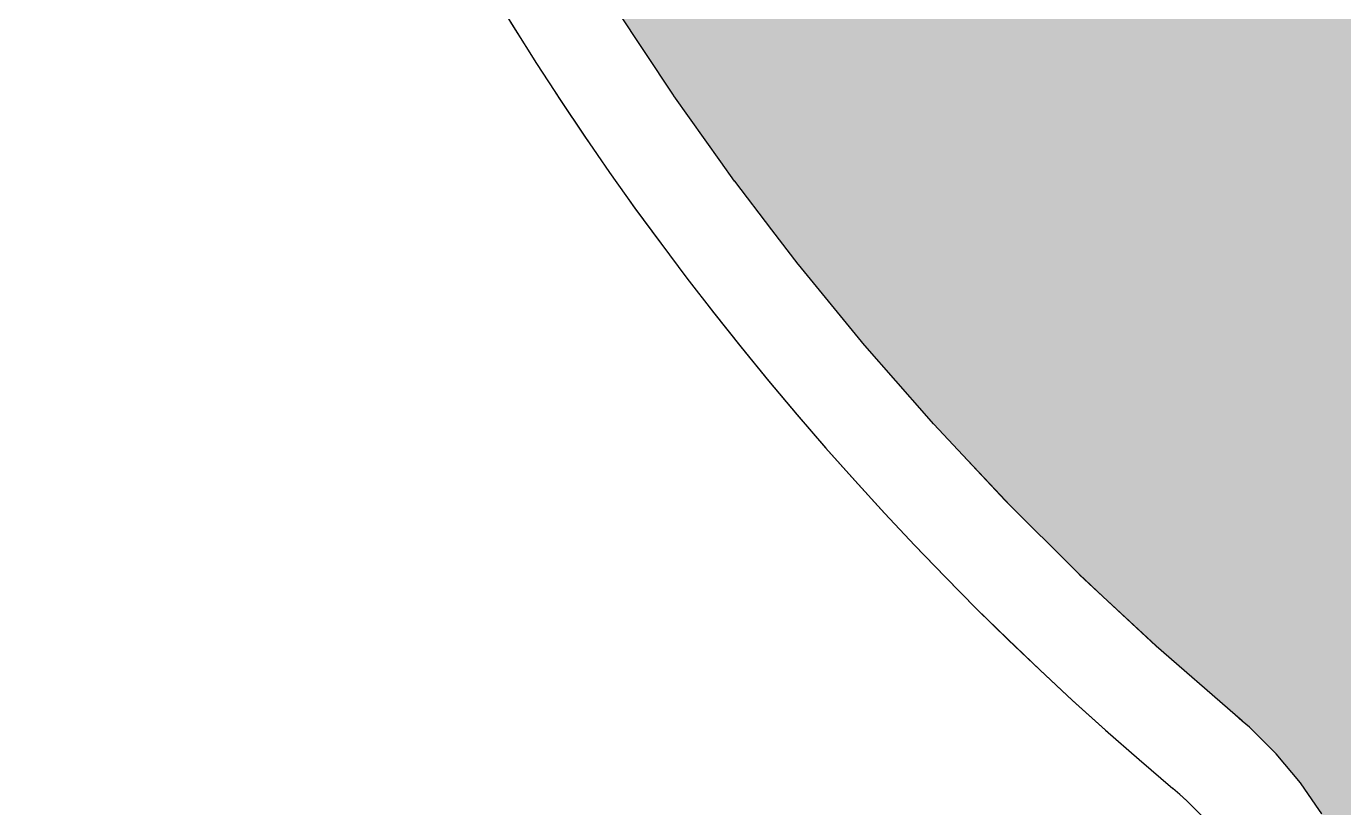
# Model space of a CAD drawing. Header units: millimetres. Extents: x -3894 to -3474, y -291 to 6.
# Drawn here: x -3755.86 to -3742.19, y -112.08 to -103.97 of the extents above; entities that cross this region are included whole.
import ezdxf

# ---------------------------------------------------------------- set-up
doc = ezdxf.new("R2010")
doc.units = ezdxf.units.MM
doc.layers.add('BLACK', color=7, linetype='Continuous')

msp = doc.modelspace()

# ---------------------------------------------------------------- hatches: boundary and pattern name
msp.add_hatch(color=256).paths.add_polyline_path([(-3738.606, -106.886), (-3738.631, -106.821), (-3738.731, -106.692), (-3738.791, -106.546), (-3738.791, -106.546), (-3738.812, -106.389), (-3738.791, -106.232), (-3738.791, -106.232), (-3738.731, -106.086), (-3738.631, -105.956), (-3738.62, -105.939), (-3738.606, -105.87), (-3738.631, -105.805), (-3738.731, -105.676), (-3738.791, -105.53), (-3738.791, -105.53), (-3738.812, -105.373), (-3738.791, -105.216), (-3738.791, -105.216), (-3738.731, -105.07), (-3738.634, -104.945), (-3738.509, -104.848), (-3738.363, -104.788), (-3738.34, -104.785), (-3738.325, -104.782), (-3738.265, -104.746), (-3738.234, -104.684), (-3738.241, -104.614), (-3738.283, -104.514), (-3738.304, -104.357), (-3738.283, -104.2), (-3738.283, -104.2), (-3738.223, -104.054), (-3738.126, -103.929), (-3738.001, -103.832), (-3737.855, -103.772), (-3737.855, -103.772), (-3737.698, -103.751), (-3737.541, -103.772), (-3737.541, -103.772), (-3737.395, -103.832), (-3737.266, -103.932), (-3737.248, -103.943), (-3737.18, -103.957), (-3737.115, -103.932), (-3736.985, -103.832), (-3736.839, -103.772), (-3736.839, -103.772), (-3736.682, -103.751), (-3736.525, -103.772), (-3736.525, -103.772), (-3736.379, -103.832), (-3736.25, -103.932), (-3736.232, -103.943), (-3736.164, -103.957), (-3736.099, -103.932), (-3735.969, -103.832), (-3735.823, -103.772), (-3735.823, -103.772), (-3735.652, -103.749), (-3747.628, -101.864), (-3749.741, -103.784), (-3749.141, -104.689), (-3748.653, -105.373), (-3748.511, -105.573), (-3748.509, -105.576), (-3748.123, -106.08), (-3747.851, -106.437), (-3747.848, -106.44), (-3747.162, -107.278), (-3747.16, -107.281), (-3746.517, -108.015), (-3746.446, -108.096), (-3746.443, -108.099), (-3746.142, -108.421), (-3745.702, -108.89), (-3745.7, -108.893), (-3745.653, -108.939), (-3744.997, -109.594), (-3744.933, -109.658), (-3744.93, -109.661), (-3744.688, -109.887), (-3744.138, -110.4), (-3744.135, -110.403), (-3743.318, -111.116), (-3743.317, -111.117), (-3743.243, -111.179), (-3743.167, -111.244), (-3743.167, -111.244), (-3742.891, -111.522), (-3742.891, -111.522), (-3742.64, -111.823), (-3742.479, -112.054), (-3742.416, -112.144), (-3742.416, -112.144), (-3742.394, -112.182), (-3742.22, -112.484), (-3742.22, -112.484), (-3742.146, -112.645), (-3742.056, -112.84), (-3741.983, -113.039), (-3738.731, -112.182), (-3738.631, -112.052), (-3738.62, -112.035), (-3738.606, -111.966), (-3738.631, -111.901), (-3738.731, -111.772), (-3738.791, -111.626), (-3738.791, -111.626), (-3738.812, -111.469), (-3738.791, -111.312), (-3738.791, -111.312), (-3738.731, -111.166), (-3738.631, -111.036), (-3738.62, -111.019), (-3738.606, -110.95), (-3738.631, -110.885), (-3738.731, -110.756), (-3738.791, -110.61), (-3738.791, -110.61), (-3738.812, -110.453), (-3738.791, -110.296), (-3738.791, -110.296), (-3738.731, -110.15), (-3738.631, -110.02), (-3738.62, -110.003), (-3738.606, -109.934), (-3738.631, -109.869), (-3738.731, -109.74), (-3738.791, -109.594), (-3738.791, -109.594), (-3738.812, -109.437), (-3738.791, -109.28), (-3738.791, -109.28), (-3738.731, -109.134), (-3738.631, -109.004), (-3738.62, -108.987), (-3738.606, -108.918), (-3738.631, -108.853), (-3738.731, -108.724), (-3738.791, -108.578), (-3738.791, -108.578), (-3738.812, -108.421), (-3738.791, -108.264), (-3738.791, -108.264), (-3738.731, -108.118), (-3738.631, -107.988), (-3738.62, -107.971), (-3738.606, -107.902), (-3738.631, -107.837), (-3738.731, -107.708), (-3738.791, -107.562), (-3738.791, -107.562), (-3738.812, -107.405), (-3738.791, -107.248), (-3738.791, -107.248), (-3738.731, -107.102), (-3738.631, -106.972), (-3738.62, -106.955)])

# ---------------------------------------------------------------- linework, layer by layer
at = {"color": 7, "lineweight": 0}
for p, q in [((-3749.141, -104.689), (-3749.742, -103.782)), ((-3749.141, -104.689), (-3749.742, -103.782)), ((-3749.141, -104.689), (-3749.742, -103.782)), ((-3749.741, -103.784), (-3749.146, -104.681)), ((-3749.146, -104.681), (-3749.142, -104.687)), ((-3749.142, -104.687), (-3749.14, -104.69)), ((-3748.653, -105.373), (-3749.141, -104.689)), ((-3748.653, -105.373), (-3749.141, -104.689)), ((-3748.653, -105.373), (-3749.141, -104.689)), ((-3749.14, -104.69), (-3748.653, -105.373)), ((-3748.653, -105.373), (-3748.511, -105.573)), ((-3748.51, -105.574), (-3748.653, -105.373)), ((-3748.51, -105.574), (-3748.653, -105.373)), ((-3748.51, -105.574), (-3748.653, -105.373)), ((-3748.511, -105.573), (-3748.509, -105.576)), ((-3748.123, -106.08), (-3748.51, -105.574)), ((-3748.123, -106.08), (-3748.51, -105.574)), ((-3748.509, -105.576), (-3748.51, -105.574)), ((-3748.509, -105.576), (-3748.123, -106.08)), ((-3748.123, -106.08), (-3748.509, -105.576)), ((-3748.123, -106.08), (-3747.851, -106.437)), ((-3747.85, -106.438), (-3748.123, -106.08)), ((-3747.85, -106.438), (-3748.123, -106.08)), ((-3747.85, -106.438), (-3748.123, -106.08)), ((-3747.851, -106.437), (-3747.848, -106.44)), ((-3747.161, -107.28), (-3747.85, -106.438)), ((-3747.161, -107.28), (-3747.85, -106.438)), ((-3747.848, -106.44), (-3747.85, -106.438)), ((-3747.848, -106.44), (-3747.162, -107.278)), ((-3747.161, -107.28), (-3747.848, -106.44)), ((-3747.162, -107.278), (-3747.16, -107.281)), ((-3746.517, -108.015), (-3747.161, -107.28)), ((-3746.517, -108.015), (-3747.161, -107.28)), ((-3747.16, -107.281), (-3747.161, -107.28)), ((-3747.16, -107.281), (-3746.517, -108.015)), ((-3746.517, -108.015), (-3747.16, -107.281)), ((-3746.517, -108.015), (-3746.446, -108.096)), ((-3746.444, -108.098), (-3746.517, -108.015)), ((-3746.444, -108.098), (-3746.517, -108.015)), ((-3746.444, -108.098), (-3746.517, -108.015)), ((-3746.446, -108.096), (-3746.443, -108.099)), ((-3746.142, -108.421), (-3746.444, -108.098)), ((-3746.142, -108.421), (-3746.444, -108.098)), ((-3746.443, -108.099), (-3746.444, -108.098)), ((-3746.443, -108.099), (-3746.142, -108.421)), ((-3746.142, -108.421), (-3746.443, -108.099)), ((-3746.142, -108.421), (-3745.702, -108.89)), ((-3745.701, -108.891), (-3746.142, -108.421)), ((-3745.701, -108.891), (-3746.142, -108.421)), ((-3745.701, -108.891), (-3746.142, -108.421)), ((-3745.702, -108.89), (-3745.7, -108.893)), ((-3745.653, -108.939), (-3745.701, -108.891)), ((-3745.653, -108.939), (-3745.701, -108.891)), ((-3745.7, -108.893), (-3745.701, -108.891)), ((-3745.7, -108.893), (-3745.653, -108.939)), ((-3745.653, -108.939), (-3745.7, -108.893)), ((-3745.653, -108.939), (-3744.997, -109.594)), ((-3744.997, -109.594), (-3745.653, -108.939)), ((-3744.997, -109.594), (-3745.653, -108.939)), ((-3744.997, -109.594), (-3745.653, -108.939)), ((-3744.997, -109.594), (-3744.933, -109.658)), ((-3744.931, -109.659), (-3744.997, -109.594)), ((-3744.931, -109.659), (-3744.997, -109.594)), ((-3744.931, -109.659), (-3744.997, -109.594)), ((-3744.933, -109.658), (-3744.93, -109.661)), ((-3744.688, -109.887), (-3744.931, -109.659)), ((-3744.688, -109.887), (-3744.931, -109.659)), ((-3744.93, -109.661), (-3744.931, -109.659)), ((-3744.93, -109.661), (-3744.688, -109.887)), ((-3744.688, -109.887), (-3744.93, -109.661)), ((-3744.688, -109.887), (-3744.138, -110.4)), ((-3744.137, -110.401), (-3744.688, -109.887)), ((-3744.137, -110.401), (-3744.688, -109.887)), ((-3744.137, -110.401), (-3744.688, -109.887)), ((-3744.138, -110.4), (-3744.135, -110.403)), ((-3743.317, -111.116), (-3744.137, -110.401)), ((-3743.317, -111.116), (-3744.137, -110.401)), ((-3744.135, -110.403), (-3744.137, -110.401)), ((-3744.135, -110.403), (-3743.318, -111.116)), ((-3743.317, -111.116), (-3744.135, -110.403)), ((-3743.318, -111.116), (-3743.317, -111.117)), ((-3743.242, -111.18), (-3743.317, -111.116)), ((-3743.242, -111.18), (-3743.317, -111.116)), ((-3743.317, -111.117), (-3743.317, -111.116)), ((-3743.317, -111.117), (-3743.243, -111.179)), ((-3743.242, -111.18), (-3743.317, -111.117)), ((-3743.243, -111.179), (-3743.167, -111.244)), ((-3743.167, -111.244), (-3743.242, -111.18)), ((-3743.167, -111.244), (-3743.242, -111.18)), ((-3743.167, -111.244), (-3743.242, -111.18)), ((-3743.167, -111.244), (-3742.891, -111.522)), ((-3742.891, -111.522), (-3743.167, -111.244)), ((-3743.167, -111.244), (-3743.167, -111.244)), ((-3742.891, -111.522), (-3743.167, -111.244)), ((-3743.167, -111.244), (-3743.167, -111.244)), ((-3742.891, -111.522), (-3743.167, -111.244)), ((-3743.167, -111.244), (-3743.167, -111.244)), ((-3742.891, -111.522), (-3742.891, -111.522)), ((-3742.891, -111.522), (-3742.64, -111.823)), ((-3742.64, -111.823), (-3742.891, -111.522)), ((-3742.64, -111.823), (-3742.891, -111.522)), ((-3742.64, -111.823), (-3742.891, -111.522)), ((-3742.64, -111.823), (-3742.479, -112.054)), ((-3742.479, -112.054), (-3742.64, -111.823)), ((-3742.479, -112.054), (-3742.64, -111.823)), ((-3742.479, -112.054), (-3742.64, -111.823)), ((-3742.479, -112.054), (-3742.416, -112.144)), ((-3742.416, -112.144), (-3742.479, -112.054)), ((-3742.416, -112.144), (-3742.479, -112.054)), ((-3742.416, -112.144), (-3742.479, -112.054))]:
    msp.add_line(p, q, dxfattribs=at)
for centre, radius, start, end in [((-3722.36, -86.277), 33.5, 180, 229.8347), ((-3746.225, -114.558), 3.505, 0.1507, 49.8871)]:
    msp.add_arc(centre, radius, start, end, dxfattribs=at)
at = {"layer": 'BLACK', "linetype": 'Continuous'}
for p, q in [((-3749.146, -104.681), (-3749.741, -103.784)), ((-3749.142, -104.687), (-3749.146, -104.681)), ((-3749.14, -104.69), (-3749.142, -104.687)), ((-3748.653, -105.373), (-3749.14, -104.69)), ((-3748.511, -105.573), (-3748.653, -105.373)), ((-3748.509, -105.576), (-3748.511, -105.573)), ((-3748.123, -106.08), (-3748.509, -105.576)), ((-3747.851, -106.437), (-3748.123, -106.08)), ((-3747.848, -106.44), (-3747.851, -106.437)), ((-3747.162, -107.278), (-3747.848, -106.44)), ((-3747.16, -107.281), (-3747.162, -107.278)), ((-3746.517, -108.015), (-3747.16, -107.281)), ((-3746.446, -108.096), (-3746.517, -108.015)), ((-3746.443, -108.099), (-3746.446, -108.096)), ((-3746.142, -108.421), (-3746.443, -108.099)), ((-3745.702, -108.89), (-3746.142, -108.421)), ((-3745.7, -108.893), (-3745.702, -108.89)), ((-3745.653, -108.939), (-3745.7, -108.893)), ((-3744.997, -109.594), (-3745.653, -108.939)), ((-3744.933, -109.658), (-3744.997, -109.594)), ((-3744.93, -109.661), (-3744.933, -109.658)), ((-3744.688, -109.887), (-3744.93, -109.661)), ((-3744.138, -110.4), (-3744.688, -109.887)), ((-3744.135, -110.403), (-3744.138, -110.4)), ((-3743.318, -111.116), (-3744.135, -110.403)), ((-3743.317, -111.117), (-3743.318, -111.116)), ((-3743.243, -111.179), (-3743.317, -111.117)), ((-3743.242, -111.18), (-3743.243, -111.179)), ((-3743.167, -111.244), (-3743.242, -111.18)), ((-3742.891, -111.522), (-3743.167, -111.244)), ((-3743.167, -111.244), (-3743.167, -111.244)), ((-3742.64, -111.823), (-3742.891, -111.522)), ((-3742.891, -111.522), (-3742.891, -111.522)), ((-3742.479, -112.054), (-3742.64, -111.823)), ((-3742.64, -111.823), (-3742.64, -111.823)), ((-3742.64, -111.823), (-3742.64, -111.823)), ((-3742.416, -112.144), (-3742.479, -112.054))]:
    msp.add_line(p, q, dxfattribs=at)
at = {"layer": 'BLACK'}
for centre, radius, start, end in [((-3722.36, -86.277), 33.5, 180, 229.8446), ((-3746.225, -114.558), 3.505, 359.9739, 49.7922)]:
    msp.add_arc(centre, radius, start, end, dxfattribs=at)

doc.saveas('drawing.dxf')
